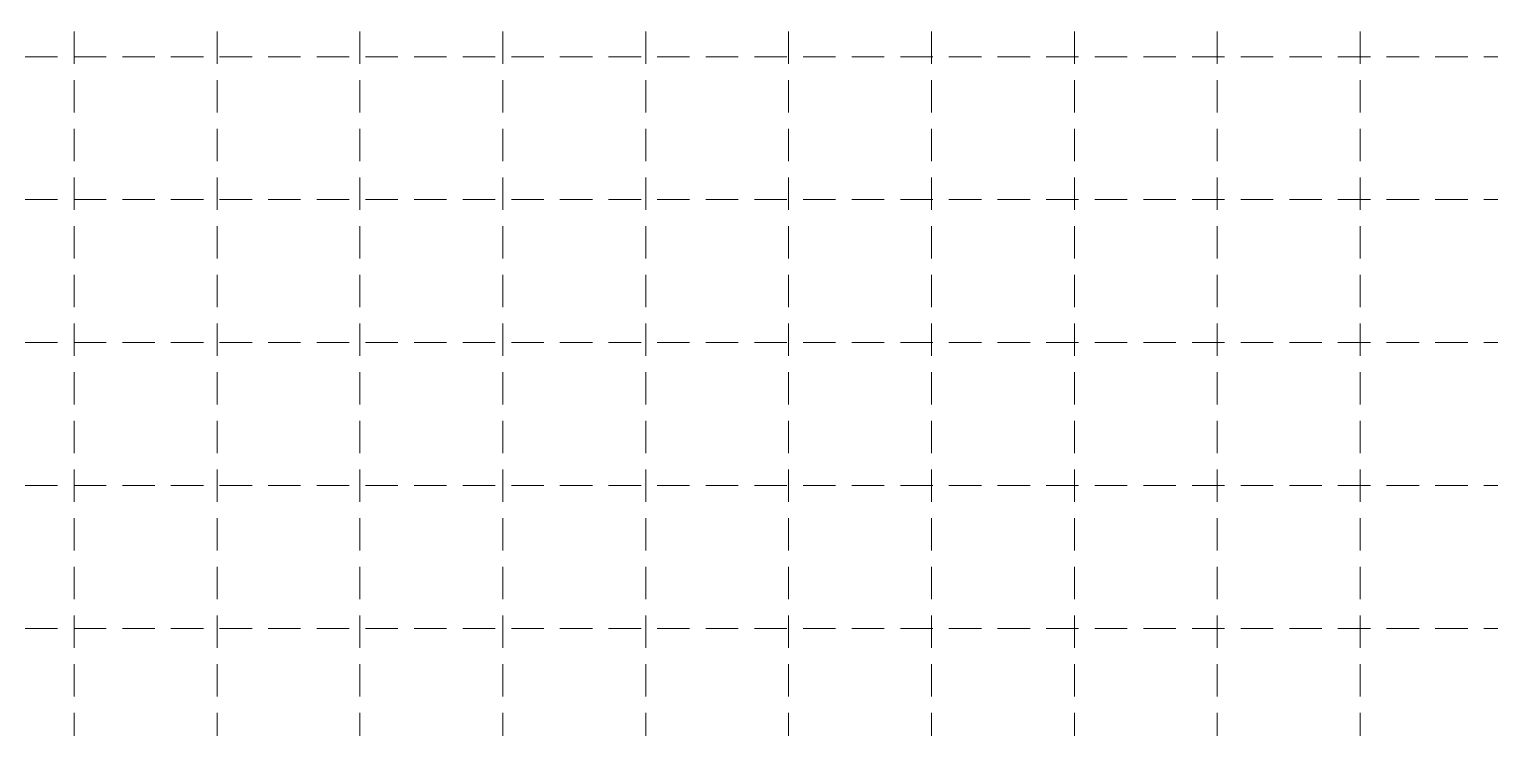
# Model space of a CAD drawing. Header units: feet. Extents: x 47819 to 50150, y 49272 to 50730.
# Drawn here: x 48427.5 to 48799.2, y 49648.1 to 49825.8 of the extents above; entities that cross this region are included whole.
import ezdxf

# ---------------------------------------------------------------- set-up
doc = ezdxf.new("R2010")
doc.units = ezdxf.units.FT
doc.header["$MEASUREMENT"] = 0
doc.linetypes.add('HIDDEN', pattern=[0.375, 0.25, -0.125])
doc.layers.add('GRID', color=254, linetype='HIDDEN')

msp = doc.modelspace()

# ---------------------------------------------------------------- linework, layer by layer
at = {"layer": 'GRID', "color": 252, "linetype": 'HIDDEN', "lineweight": 0, "ltscale": 33}
for p, q in [((48438.98, 50691.48), (48438.98, 49418.72)), ((48475.34, 50691.48), (48475.34, 49418.72)), ((48511.7, 50691.48), (48511.7, 49418.72)), ((48548.06, 50691.48), (48548.06, 49418.72)), ((48584.42, 50691.48), (48584.42, 49418.72)), ((48620.78, 50691.48), (48620.78, 49418.72)), ((48657.14, 50691.48), (48657.14, 49418.72)), ((48693.5, 50691.48), (48693.5, 49418.72)), ((48729.86, 50691.48), (48729.86, 49418.72)), ((48766.22, 50691.48), (48766.22, 49418.72)), ((47857.22, 49818.84), (50111.54, 49818.84)), ((47857.22, 49782.48), (50111.54, 49782.48)), ((47857.22, 49746.12), (50111.54, 49746.12)), ((47857.22, 49709.76), (50111.54, 49709.76)), ((47857.22, 49673.4), (50111.54, 49673.4))]:
    msp.add_line(p, q, dxfattribs=at)

doc.saveas('drawing.dxf')
